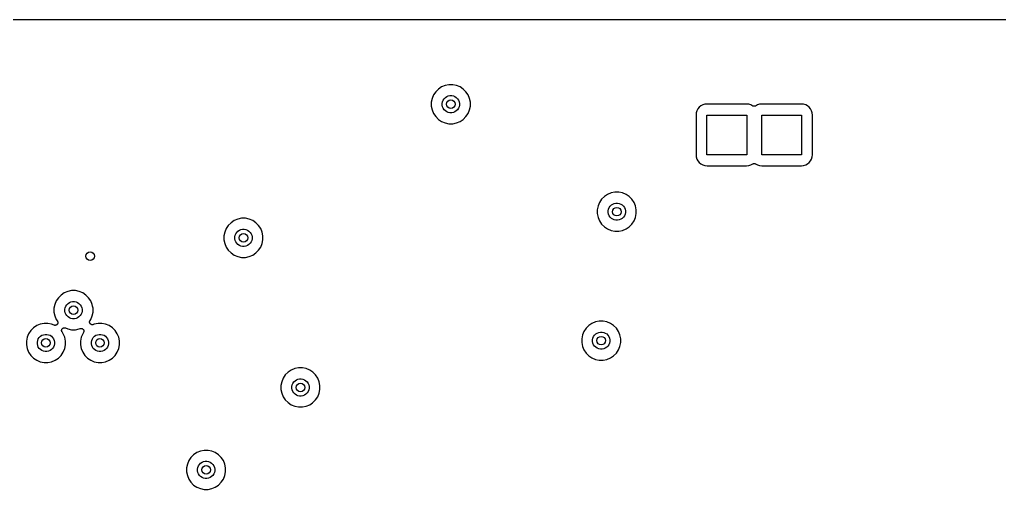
# Model space of a CAD drawing. Extents: x 1.79 to 9.66, y -5.89 to -1.5.
# Drawn here: x 5.706 to 7.501, y -2.359 to -1.499 of the extents above; entities that cross this region are included whole.
import ezdxf

# ---------------------------------------------------------------- set-up
doc = ezdxf.new("R2010")
doc.units = 0
doc.header["$MEASUREMENT"] = 0
doc.layers.add('BLACK', color=7, linetype='CONTINUOUS')

msp = doc.modelspace()

# ---------------------------------------------------------------- linework, layer by layer
at = {"layer": 'BLACK', "linetype": 'CONTINUOUS'}
for p, q in [((2.27921, -1.4986), (9.16855, -1.4986)), ((6.4683, -1.63076), (6.46438, -1.63661)), ((6.47327, -1.62578), (6.4683, -1.63076)), ((6.47913, -1.62186), (6.47327, -1.62578)), ((6.48564, -1.61917), (6.47913, -1.62186)), ((6.49254, -1.6178), (6.48564, -1.61917)), ((6.49958, -1.6178), (6.49254, -1.6178)), ((6.50649, -1.61917), (6.49958, -1.6178)), ((6.513, -1.62186), (6.50649, -1.61917)), ((6.51885, -1.62578), (6.513, -1.62186)), ((6.52383, -1.63076), (6.51885, -1.62578)), ((6.52774, -1.63661), (6.52383, -1.63076)), ((6.46169, -1.64312), (6.46031, -1.65002)), ((6.46031, -1.65002), (6.46031, -1.65706)), ((6.46438, -1.63661), (6.46169, -1.64312)), ((6.48031, -1.65199), (6.48092, -1.64895)), ((6.48031, -1.65509), (6.48031, -1.65199)), ((6.48092, -1.64895), (6.48211, -1.64608)), ((6.48211, -1.64608), (6.48383, -1.6435)), ((6.48383, -1.6435), (6.48602, -1.64131)), ((6.48602, -1.64131), (6.4886, -1.63959)), ((6.4886, -1.63959), (6.49147, -1.6384)), ((6.49147, -1.6384), (6.49451, -1.6378)), ((6.49451, -1.6378), (6.49761, -1.6378)), ((6.49761, -1.6378), (6.50066, -1.6384)), ((6.50066, -1.6384), (6.50352, -1.63959)), ((6.50352, -1.63959), (6.5061, -1.64131)), ((6.5061, -1.64131), (6.5083, -1.6435)), ((6.5083, -1.6435), (6.51002, -1.64608)), ((6.51002, -1.64608), (6.51121, -1.64895)), ((6.51121, -1.64895), (6.51181, -1.65199)), ((6.51181, -1.65199), (6.51181, -1.65509)), ((6.53044, -1.64312), (6.52774, -1.63661)), ((6.53181, -1.65002), (6.53044, -1.64312)), ((6.53181, -1.65706), (6.53181, -1.65002)), ((6.46031, -1.65706), (6.46169, -1.66397)), ((6.46169, -1.66397), (6.46438, -1.67048)), ((6.48092, -1.65814), (6.48031, -1.65509)), ((6.48211, -1.661), (6.48092, -1.65814)), ((6.48383, -1.66358), (6.48211, -1.661)), ((6.48602, -1.66578), (6.48383, -1.66358)), ((6.4886, -1.6675), (6.48602, -1.66578)), ((6.49147, -1.66869), (6.4886, -1.6675)), ((6.49451, -1.66929), (6.49147, -1.66869)), ((6.49761, -1.66929), (6.49451, -1.66929)), ((6.50066, -1.66869), (6.49761, -1.66929)), ((6.50352, -1.6675), (6.50066, -1.66869)), ((6.5061, -1.66578), (6.50352, -1.6675)), ((6.5083, -1.66358), (6.5061, -1.66578)), ((6.51002, -1.661), (6.5083, -1.66358)), ((6.51121, -1.65814), (6.51002, -1.661)), ((6.51181, -1.65509), (6.51121, -1.65814)), ((6.52774, -1.67048), (6.53044, -1.66397)), ((6.53044, -1.66397), (6.53181, -1.65706)), ((6.94583, -1.6695), (6.94542, -1.67367)), ((6.94697, -1.66573), (6.94583, -1.6695)), ((6.94883, -1.66226), (6.94697, -1.66573)), ((6.95133, -1.65921), (6.94883, -1.66226)), ((6.95437, -1.65672), (6.95133, -1.65921)), ((6.95785, -1.65486), (6.95437, -1.65672)), ((6.96162, -1.65371), (6.95785, -1.65486)), ((6.96579, -1.6533), (6.96162, -1.65371)), ((7.03813, -1.6533), (6.96579, -1.6533)), ((7.0423, -1.65371), (7.03813, -1.6533)), ((7.04607, -1.65486), (7.0423, -1.65371)), ((7.0498, -1.65685), (7.04607, -1.65486)), ((7.05023, -1.65703), (7.0498, -1.65685)), ((7.05065, -1.65721), (7.05023, -1.65703)), ((7.05068, -1.65722), (7.05065, -1.65721)), ((7.0507, -1.65723), (7.05068, -1.65722)), ((7.05115, -1.65732), (7.0507, -1.65723)), ((7.05161, -1.65741), (7.05115, -1.65732)), ((7.05163, -1.65741), (7.05161, -1.65741)), ((7.05166, -1.65742), (7.05163, -1.65741)), ((7.05212, -1.65742), (7.05166, -1.65742)), ((7.05258, -1.65742), (7.05212, -1.65742)), ((7.05261, -1.65742), (7.05258, -1.65742)), ((7.05263, -1.65742), (7.05261, -1.65742)), ((7.05309, -1.65733), (7.05263, -1.65742)), ((7.05354, -1.65725), (7.05309, -1.65733)), ((7.05357, -1.65724), (7.05354, -1.65725)), ((7.05359, -1.65723), (7.05357, -1.65724)), ((7.05402, -1.65706), (7.05359, -1.65723)), ((7.05445, -1.65689), (7.05402, -1.65706)), ((7.05449, -1.65686), (7.05445, -1.65689)), ((7.05451, -1.65685), (7.05449, -1.65686)), ((7.05449, -1.65686), (7.05449, -1.65686)), ((7.05449, -1.65686), (7.05449, -1.65686)), ((7.05824, -1.65486), (7.05451, -1.65685)), ((7.06201, -1.65371), (7.05824, -1.65486)), ((7.06618, -1.6533), (7.06201, -1.65371)), ((7.13852, -1.6533), (7.06618, -1.6533)), ((7.14269, -1.65371), (7.13852, -1.6533)), ((7.14646, -1.65486), (7.14269, -1.65371)), ((7.14993, -1.65672), (7.14646, -1.65486)), ((7.15298, -1.65921), (7.14993, -1.65672)), ((7.15548, -1.66226), (7.15298, -1.65921)), ((7.15734, -1.66573), (7.15548, -1.66226)), ((7.15848, -1.6695), (7.15734, -1.66573)), ((7.15889, -1.67367), (7.15848, -1.6695)), ((6.46438, -1.67048), (6.4683, -1.67633)), ((6.4683, -1.67633), (6.47327, -1.68131)), ((6.47327, -1.68131), (6.47913, -1.68522)), ((6.47913, -1.68522), (6.48564, -1.68792)), ((6.48564, -1.68792), (6.49254, -1.68929)), ((6.49958, -1.68929), (6.50649, -1.68792)), ((6.50649, -1.68792), (6.513, -1.68522)), ((6.513, -1.68522), (6.51885, -1.68131)), ((6.51885, -1.68131), (6.52383, -1.67633)), ((6.52383, -1.67633), (6.52763, -1.67065)), ((6.52763, -1.67064), (6.52774, -1.67048)), ((6.52763, -1.67065), (6.52763, -1.67064)), ((6.94542, -1.67367), (6.94542, -1.74601)), ((6.96554, -1.74626), (6.96554, -1.67343)), ((6.96554, -1.67343), (7.03837, -1.67343)), ((7.03837, -1.67343), (7.03837, -1.74626)), ((7.06593, -1.74626), (7.06593, -1.67343)), ((7.06593, -1.67343), (7.13877, -1.67343)), ((7.13877, -1.67343), (7.13877, -1.74626)), ((7.15889, -1.74601), (7.15889, -1.67367)), ((6.49254, -1.68929), (6.49958, -1.68929)), ((6.94542, -1.74601), (6.94583, -1.75018)), ((6.94583, -1.75018), (6.94697, -1.75395)), ((6.94697, -1.75395), (6.94883, -1.75743)), ((6.94883, -1.75743), (6.95133, -1.76047)), ((7.03837, -1.74626), (6.96554, -1.74626)), ((7.13877, -1.74626), (7.06593, -1.74626)), ((7.15298, -1.76047), (7.15548, -1.75743)), ((7.15548, -1.75743), (7.15734, -1.75395)), ((7.15734, -1.75395), (7.15848, -1.75018)), ((7.15848, -1.75018), (7.15889, -1.74601)), ((6.95133, -1.76047), (6.95437, -1.76297)), ((6.95437, -1.76297), (6.95785, -1.76483)), ((6.95785, -1.76483), (6.96162, -1.76597)), ((6.96162, -1.76597), (6.96579, -1.76638)), ((6.96579, -1.76638), (7.03813, -1.76638)), ((7.03813, -1.76638), (7.0423, -1.76597)), ((7.0423, -1.76597), (7.04607, -1.76483)), ((7.04607, -1.76483), (7.0498, -1.76283)), ((7.0498, -1.76283), (7.04982, -1.76282)), ((7.04982, -1.76282), (7.04986, -1.7628)), ((7.04982, -1.76282), (7.04982, -1.76282)), ((7.04982, -1.76282), (7.04982, -1.76282)), ((7.04986, -1.7628), (7.05029, -1.76263)), ((7.05029, -1.76263), (7.05072, -1.76245)), ((7.05072, -1.76245), (7.05074, -1.76245)), ((7.05074, -1.76245), (7.05077, -1.76244)), ((7.05077, -1.76244), (7.05122, -1.76235)), ((7.05122, -1.76235), (7.05168, -1.76226)), ((7.05168, -1.76226), (7.0517, -1.76226)), ((7.0517, -1.76226), (7.05173, -1.76226)), ((7.05173, -1.76226), (7.05219, -1.76227)), ((7.05219, -1.76227), (7.05265, -1.76227)), ((7.05265, -1.76227), (7.05268, -1.76227)), ((7.05268, -1.76227), (7.0527, -1.76227)), ((7.0527, -1.76227), (7.05316, -1.76237)), ((7.05316, -1.76237), (7.05361, -1.76246)), ((7.05361, -1.76246), (7.05363, -1.76247)), ((7.05363, -1.76247), (7.05366, -1.76247)), ((7.05366, -1.76247), (7.05408, -1.76265)), ((7.05408, -1.76265), (7.05451, -1.76283)), ((7.05451, -1.76283), (7.05824, -1.76483)), ((7.05824, -1.76483), (7.06201, -1.76597)), ((7.06201, -1.76597), (7.06618, -1.76638)), ((7.06618, -1.76638), (7.13852, -1.76638)), ((7.13852, -1.76638), (7.14269, -1.76597)), ((7.14269, -1.76597), (7.14646, -1.76483)), ((7.14646, -1.76483), (7.14993, -1.76297)), ((7.14993, -1.76297), (7.15298, -1.76047)), ((6.77249, -1.82761), (6.76858, -1.83346)), ((6.77747, -1.82263), (6.77249, -1.82761)), ((6.78332, -1.81871), (6.77747, -1.82263)), ((6.78983, -1.81602), (6.78332, -1.81871)), ((6.79674, -1.81465), (6.78983, -1.81602)), ((6.80378, -1.81465), (6.79674, -1.81465)), ((6.81068, -1.81602), (6.80378, -1.81465)), ((6.81719, -1.81871), (6.81068, -1.81602)), ((6.82304, -1.82263), (6.81719, -1.81871)), ((6.82802, -1.82761), (6.82304, -1.82263)), ((6.83194, -1.83346), (6.82802, -1.82761)), ((6.76588, -1.83997), (6.76451, -1.84687)), ((6.76451, -1.84687), (6.76451, -1.85391)), ((6.76858, -1.83346), (6.76588, -1.83997)), ((6.78451, -1.84884), (6.78511, -1.8458)), ((6.78451, -1.85194), (6.78451, -1.84884)), ((6.78511, -1.8458), (6.7863, -1.84293)), ((6.7863, -1.84293), (6.78802, -1.84035)), ((6.78802, -1.84035), (6.79022, -1.83816)), ((6.79022, -1.83816), (6.7928, -1.83644)), ((6.7928, -1.83644), (6.79566, -1.83525)), ((6.79566, -1.83525), (6.7987, -1.83465)), ((6.7987, -1.83465), (6.80181, -1.83465)), ((6.80181, -1.83465), (6.80485, -1.83525)), ((6.80485, -1.83525), (6.80772, -1.83644)), ((6.80772, -1.83644), (6.81029, -1.83816)), ((6.81029, -1.83816), (6.81249, -1.84035)), ((6.81249, -1.84035), (6.81421, -1.84293)), ((6.81421, -1.84293), (6.8154, -1.8458)), ((6.8154, -1.8458), (6.816, -1.84884)), ((6.816, -1.84884), (6.816, -1.85194)), ((6.83463, -1.83997), (6.83194, -1.83346)), ((6.836, -1.84687), (6.83463, -1.83997)), ((6.836, -1.85391), (6.836, -1.84687)), ((6.09907, -1.86662), (6.09321, -1.87053)), ((6.10557, -1.86393), (6.09907, -1.86662)), ((6.11248, -1.86255), (6.10557, -1.86393)), ((6.11952, -1.86255), (6.11248, -1.86255)), ((6.12643, -1.86393), (6.11952, -1.86255)), ((6.13293, -1.86662), (6.12643, -1.86393)), ((6.13879, -1.87053), (6.13293, -1.86662)), ((6.76451, -1.85391), (6.76588, -1.86082)), ((6.76588, -1.86082), (6.76858, -1.86733)), ((6.76858, -1.86733), (6.77249, -1.87318)), ((6.78511, -1.85499), (6.78451, -1.85194)), ((6.7863, -1.85785), (6.78511, -1.85499)), ((6.78802, -1.86043), (6.7863, -1.85785)), ((6.79022, -1.86263), (6.78802, -1.86043)), ((6.7928, -1.86435), (6.79022, -1.86263)), ((6.79566, -1.86554), (6.7928, -1.86435)), ((6.7987, -1.86614), (6.79566, -1.86554)), ((6.80181, -1.86614), (6.7987, -1.86614)), ((6.80485, -1.86554), (6.80181, -1.86614)), ((6.80772, -1.86435), (6.80485, -1.86554)), ((6.81029, -1.86263), (6.80772, -1.86435)), ((6.81249, -1.86043), (6.81029, -1.86263)), ((6.81421, -1.85785), (6.81249, -1.86043)), ((6.8154, -1.85499), (6.81421, -1.85785)), ((6.816, -1.85194), (6.8154, -1.85499)), ((6.82802, -1.87318), (6.83194, -1.86733)), ((6.83194, -1.86733), (6.83463, -1.86082)), ((6.83463, -1.86082), (6.836, -1.85391)), ((6.08432, -1.88137), (6.08163, -1.88787)), ((6.08823, -1.87551), (6.08432, -1.88137)), ((6.09321, -1.87053), (6.08823, -1.87551)), ((6.10596, -1.88607), (6.10854, -1.88434)), ((6.10854, -1.88434), (6.11141, -1.88316)), ((6.11141, -1.88316), (6.11445, -1.88255)), ((6.11445, -1.88255), (6.11755, -1.88255)), ((6.11755, -1.88255), (6.12059, -1.88316)), ((6.12059, -1.88316), (6.12346, -1.88434)), ((6.12346, -1.88434), (6.12604, -1.88607)), ((6.14377, -1.87551), (6.13879, -1.87053)), ((6.14768, -1.88137), (6.14377, -1.87551)), ((6.15037, -1.88787), (6.14768, -1.88137)), ((6.77249, -1.87318), (6.77747, -1.87816)), ((6.77747, -1.87816), (6.78332, -1.88207)), ((6.78332, -1.88207), (6.78983, -1.88477)), ((6.78983, -1.88477), (6.79674, -1.88614)), ((6.80378, -1.88614), (6.81068, -1.88477)), ((6.81068, -1.88477), (6.81719, -1.88207)), ((6.81719, -1.88207), (6.82304, -1.87816)), ((6.82304, -1.87816), (6.82802, -1.87318)), ((6.08163, -1.88787), (6.08025, -1.89478)), ((6.08025, -1.89478), (6.08025, -1.90182)), ((6.08025, -1.90182), (6.08163, -1.90873)), ((6.10025, -1.89675), (6.10086, -1.89371)), ((6.10025, -1.89985), (6.10025, -1.89675)), ((6.10086, -1.90289), (6.10025, -1.89985)), ((6.10086, -1.89371), (6.10204, -1.89084)), ((6.10204, -1.90576), (6.10086, -1.90289)), ((6.10204, -1.89084), (6.10377, -1.88826)), ((6.10377, -1.88826), (6.10596, -1.88607)), ((6.12604, -1.88607), (6.12823, -1.88826)), ((6.12823, -1.88826), (6.12996, -1.89084)), ((6.12996, -1.89084), (6.13114, -1.89371)), ((6.13114, -1.90289), (6.12996, -1.90576)), ((6.13114, -1.89371), (6.13175, -1.89675)), ((6.13175, -1.89985), (6.13114, -1.90289)), ((6.13175, -1.89675), (6.13175, -1.89985)), ((6.15175, -1.89478), (6.15037, -1.88787)), ((6.15037, -1.90873), (6.15175, -1.90182)), ((6.15175, -1.90182), (6.15175, -1.89478)), ((6.79674, -1.88614), (6.80378, -1.88614)), ((6.08163, -1.90873), (6.08432, -1.91523)), ((6.08432, -1.91523), (6.08823, -1.92109)), ((6.08823, -1.92109), (6.09321, -1.92607)), ((6.10377, -1.90834), (6.10204, -1.90576)), ((6.10596, -1.91053), (6.10377, -1.90834)), ((6.10854, -1.91226), (6.10596, -1.91053)), ((6.11141, -1.91344), (6.10854, -1.91226)), ((6.11445, -1.91405), (6.11141, -1.91344)), ((6.11755, -1.91405), (6.11445, -1.91405)), ((6.12059, -1.91344), (6.11755, -1.91405)), ((6.12346, -1.91226), (6.12059, -1.91344)), ((6.12604, -1.91053), (6.12346, -1.91226)), ((6.12823, -1.90834), (6.12604, -1.91053)), ((6.12996, -1.90576), (6.12823, -1.90834)), ((6.13879, -1.92607), (6.14377, -1.92109)), ((6.14377, -1.92109), (6.14768, -1.91523)), ((6.14768, -1.91523), (6.15037, -1.90873)), ((6.09321, -1.92607), (6.09907, -1.92998)), ((6.09907, -1.92998), (6.10557, -1.93267)), ((6.10557, -1.93267), (6.11248, -1.93405)), ((6.11248, -1.93405), (6.11952, -1.93405)), ((6.11952, -1.93405), (6.12643, -1.93267)), ((6.12643, -1.93267), (6.13293, -1.92998)), ((6.13293, -1.92998), (6.13879, -1.92607)), ((5.77673, -2.00801), (5.77282, -2.01387)), ((5.78171, -2.00303), (5.77673, -2.00801)), ((5.78757, -1.99912), (5.78171, -2.00303)), ((5.79407, -1.99643), (5.78757, -1.99912)), ((5.80098, -1.99505), (5.79407, -1.99643)), ((5.80802, -1.99505), (5.80098, -1.99505)), ((5.81493, -1.99643), (5.80802, -1.99505)), ((5.82143, -1.99912), (5.81493, -1.99643)), ((5.82729, -2.00303), (5.82143, -1.99912)), ((5.83227, -2.00801), (5.82729, -2.00303)), ((5.83618, -2.01387), (5.83227, -2.00801)), ((5.77013, -2.02037), (5.76875, -2.02728)), ((5.76875, -2.02728), (5.76875, -2.03432)), ((5.77282, -2.01387), (5.77013, -2.02037)), ((5.78875, -2.02925), (5.78936, -2.02621)), ((5.78936, -2.02621), (5.79054, -2.02334)), ((5.79054, -2.02334), (5.79227, -2.02076)), ((5.79227, -2.02076), (5.79446, -2.01857)), ((5.79446, -2.01857), (5.79704, -2.01684)), ((5.79704, -2.01684), (5.79991, -2.01566)), ((5.79991, -2.01566), (5.80295, -2.01505)), ((5.80295, -2.01505), (5.80605, -2.01505)), ((5.80605, -2.01505), (5.80909, -2.01566)), ((5.80909, -2.01566), (5.81196, -2.01684)), ((5.81196, -2.01684), (5.81454, -2.01857)), ((5.81454, -2.01857), (5.81673, -2.02076)), ((5.81673, -2.02076), (5.81846, -2.02334)), ((5.81846, -2.02334), (5.81964, -2.02621)), ((5.81964, -2.02621), (5.82025, -2.02925)), ((5.83887, -2.02037), (5.83618, -2.01387)), ((5.83943, -2.02316), (5.83887, -2.02037)), ((5.84025, -2.02728), (5.83943, -2.02316)), ((5.84025, -2.03432), (5.84025, -2.02728)), ((5.76875, -2.03432), (5.77013, -2.04123)), ((5.77013, -2.04123), (5.77282, -2.04773)), ((5.78875, -2.03235), (5.78875, -2.02925)), ((5.78936, -2.03539), (5.78875, -2.03235)), ((5.79054, -2.03826), (5.78936, -2.03539)), ((5.79227, -2.04084), (5.79054, -2.03826)), ((5.79446, -2.04303), (5.79227, -2.04084)), ((5.79704, -2.04476), (5.79446, -2.04303)), ((5.79991, -2.04594), (5.79704, -2.04476)), ((5.80295, -2.04655), (5.79991, -2.04594)), ((5.80605, -2.04655), (5.80295, -2.04655)), ((5.80909, -2.04594), (5.80605, -2.04655)), ((5.81196, -2.04476), (5.80909, -2.04594)), ((5.81454, -2.04303), (5.81196, -2.04476)), ((5.81673, -2.04084), (5.81454, -2.04303)), ((5.81846, -2.03826), (5.81673, -2.04084)), ((5.81964, -2.03539), (5.81846, -2.03826)), ((5.82025, -2.03235), (5.81964, -2.03539)), ((5.82025, -2.02925), (5.82025, -2.03235)), ((5.83618, -2.04773), (5.83887, -2.04123)), ((5.83887, -2.04123), (5.84025, -2.03432)), ((5.73121, -2.06303), (5.72623, -2.06801)), ((5.73707, -2.05912), (5.73121, -2.06303)), ((5.74357, -2.05643), (5.73707, -2.05912)), ((5.75048, -2.05505), (5.74357, -2.05643)), ((5.75752, -2.05505), (5.75048, -2.05505)), ((5.76443, -2.05643), (5.75752, -2.05505)), ((5.76884, -2.05825), (5.76443, -2.05643)), ((5.76929, -2.05839), (5.76884, -2.05825)), ((5.76976, -2.05853), (5.76929, -2.05839)), ((5.76977, -2.05854), (5.76976, -2.05853)), ((5.76976, -2.05853), (5.76976, -2.05853)), ((5.77024, -2.05858), (5.76977, -2.05854)), ((5.77073, -2.05863), (5.77024, -2.05858)), ((5.77074, -2.05863), (5.77073, -2.05863)), ((5.77073, -2.05863), (5.77073, -2.05863)), ((5.77121, -2.05859), (5.77074, -2.05863)), ((5.7717, -2.05854), (5.77121, -2.05859)), ((5.77171, -2.05854), (5.7717, -2.05854)), ((5.7717, -2.05854), (5.7717, -2.05854)), ((5.77217, -2.0584), (5.77171, -2.05854)), ((5.77263, -2.05826), (5.77217, -2.0584)), ((5.77264, -2.05826), (5.77263, -2.05826)), ((5.77265, -2.05826), (5.77264, -2.05826)), ((5.77306, -2.05804), (5.77265, -2.05826)), ((5.77282, -2.04773), (5.77491, -2.05085)), ((5.7735, -2.05781), (5.77306, -2.05804)), ((5.77351, -2.0578), (5.7735, -2.0578)), ((5.7735, -2.0578), (5.7735, -2.05781)), ((5.77388, -2.0575), (5.77351, -2.0578)), ((5.77426, -2.0572), (5.77388, -2.0575)), ((5.77427, -2.05719), (5.77426, -2.05719)), ((5.77426, -2.05719), (5.77426, -2.0572)), ((5.77457, -2.05681), (5.77427, -2.05719)), ((5.77488, -2.05645), (5.77457, -2.05681)), ((5.77489, -2.05644), (5.77488, -2.05644)), ((5.77488, -2.05644), (5.77488, -2.05645)), ((5.77512, -2.05602), (5.77489, -2.05644)), ((5.77491, -2.05085), (5.77494, -2.0509)), ((5.77494, -2.0509), (5.77494, -2.0509)), ((5.77494, -2.0509), (5.77494, -2.0509)), ((5.77494, -2.0509), (5.77494, -2.05091)), ((5.77494, -2.05091), (5.77517, -2.05135)), ((5.77535, -2.05559), (5.77512, -2.05602)), ((5.77517, -2.05135), (5.77539, -2.05177)), ((5.7755, -2.05512), (5.77535, -2.05558)), ((5.77535, -2.05558), (5.77535, -2.05558)), ((5.77535, -2.05558), (5.77535, -2.05559)), ((5.77539, -2.05177), (5.77539, -2.05177)), ((5.77539, -2.05177), (5.77539, -2.05178)), ((5.77539, -2.05178), (5.77553, -2.05224)), ((5.77564, -2.05466), (5.7755, -2.05512)), ((5.77553, -2.05224), (5.77566, -2.0527)), ((5.7757, -2.05417), (5.77564, -2.05465)), ((5.77564, -2.05465), (5.77564, -2.05465)), ((5.77564, -2.05465), (5.77564, -2.05466)), ((5.77566, -2.0527), (5.77566, -2.05271)), ((5.77566, -2.05271), (5.77566, -2.05272)), ((5.77566, -2.05272), (5.77571, -2.0532)), ((5.77575, -2.05369), (5.7757, -2.05417)), ((5.77571, -2.0532), (5.77575, -2.05368)), ((5.77575, -2.05368), (5.77575, -2.05368)), ((5.77575, -2.05368), (5.77575, -2.05369)), ((5.78362, -2.06515), (5.78392, -2.06479)), ((5.78392, -2.06479), (5.78423, -2.06441)), ((5.78423, -2.06441), (5.78424, -2.06441)), ((5.78424, -2.0644), (5.78462, -2.0641)), ((5.78424, -2.06441), (5.78424, -2.0644)), ((5.78462, -2.0641), (5.78499, -2.0638)), ((5.78499, -2.0638), (5.785, -2.0638)), ((5.785, -2.06379), (5.78543, -2.06356)), ((5.785, -2.0638), (5.785, -2.06379)), ((5.78543, -2.06356), (5.78585, -2.06334)), ((5.78585, -2.06334), (5.78586, -2.06334)), ((5.78586, -2.06334), (5.78587, -2.06334)), ((5.78587, -2.06334), (5.78633, -2.0632)), ((5.78633, -2.0632), (5.78679, -2.06306)), ((5.78679, -2.06306), (5.7868, -2.06306)), ((5.7868, -2.06306), (5.78728, -2.06301)), ((5.7868, -2.06306), (5.7868, -2.06306)), ((5.78728, -2.06301), (5.78776, -2.06297)), ((5.78776, -2.06297), (5.78777, -2.06297)), ((5.78777, -2.06297), (5.78777, -2.06297)), ((5.78777, -2.06297), (5.78826, -2.06302)), ((5.78826, -2.06302), (5.78873, -2.06306)), ((5.78873, -2.06306), (5.78874, -2.06307)), ((5.78874, -2.06307), (5.78874, -2.06307)), ((5.78874, -2.06307), (5.7892, -2.06321)), ((5.7892, -2.06321), (5.78966, -2.06335)), ((5.78966, -2.06335), (5.79407, -2.06517)), ((5.81493, -2.06517), (5.81657, -2.06449)), ((5.81657, -2.06449), (5.81662, -2.06447)), ((5.81662, -2.06447), (5.81662, -2.06447)), ((5.81662, -2.06447), (5.81662, -2.06447)), ((5.81662, -2.06447), (5.81663, -2.06447)), ((5.81663, -2.06447), (5.8171, -2.06433)), ((5.8171, -2.06433), (5.81756, -2.0642)), ((5.81756, -2.0642), (5.81757, -2.0642)), ((5.81757, -2.0642), (5.81805, -2.06416)), ((5.81757, -2.0642), (5.81757, -2.0642)), ((5.81805, -2.06416), (5.81853, -2.06411)), ((5.81853, -2.06411), (5.81854, -2.06411)), ((5.81854, -2.06411), (5.81854, -2.06411)), ((5.81854, -2.06411), (5.81903, -2.06417)), ((5.81903, -2.06417), (5.8195, -2.06422)), ((5.8195, -2.06422), (5.81951, -2.06422)), ((5.81951, -2.06422), (5.81951, -2.06422)), ((5.81951, -2.06422), (5.81999, -2.06437)), ((5.81999, -2.06437), (5.82043, -2.06451)), ((5.82043, -2.06451), (5.82044, -2.06451)), ((5.82044, -2.06451), (5.82044, -2.06451)), ((5.82044, -2.06451), (5.82087, -2.06475)), ((5.82087, -2.06475), (5.82129, -2.06498)), ((5.82129, -2.06498), (5.8213, -2.06498)), ((5.8213, -2.06498), (5.8213, -2.06498)), ((5.8213, -2.06498), (5.82166, -2.06529)), ((5.83402, -2.05246), (5.83407, -2.05198)), ((5.83402, -2.05247), (5.83402, -2.05246)), ((5.83406, -2.05296), (5.83402, -2.05247)), ((5.83402, -2.05247), (5.83402, -2.05247)), ((5.83411, -2.05343), (5.83406, -2.05296)), ((5.83407, -2.05198), (5.83411, -2.0515)), ((5.83411, -2.0515), (5.83412, -2.0515)), ((5.83411, -2.05344), (5.83411, -2.05343)), ((5.83411, -2.05345), (5.83411, -2.05344)), ((5.83424, -2.0539), (5.83411, -2.05345)), ((5.83412, -2.05149), (5.83426, -2.05102)), ((5.83412, -2.0515), (5.83412, -2.05149)), ((5.83438, -2.05437), (5.83424, -2.0539)), ((5.83426, -2.05102), (5.8344, -2.05057)), ((5.83439, -2.05437), (5.83438, -2.05437)), ((5.83439, -2.05438), (5.83439, -2.05437)), ((5.83462, -2.05481), (5.83439, -2.05438)), ((5.8344, -2.05056), (5.83463, -2.05013)), ((5.8344, -2.05057), (5.8344, -2.05056)), ((5.8344, -2.05056), (5.8344, -2.05056)), ((5.83484, -2.05523), (5.83462, -2.05481)), ((5.83463, -2.05013), (5.83486, -2.04971)), ((5.83484, -2.05524), (5.83484, -2.05523)), ((5.83516, -2.05563), (5.83484, -2.05524)), ((5.83484, -2.05524), (5.83484, -2.05524)), ((5.83486, -2.04971), (5.83618, -2.04773)), ((5.83545, -2.05599), (5.83516, -2.05563)), ((5.83546, -2.056), (5.83545, -2.05599)), ((5.83584, -2.05632), (5.83546, -2.056)), ((5.83546, -2.056), (5.83546, -2.056)), ((5.8362, -2.05662), (5.83584, -2.05632)), ((5.83621, -2.05662), (5.8362, -2.05662)), ((5.8362, -2.05662), (5.8362, -2.05662)), ((5.83663, -2.05685), (5.83621, -2.05662)), ((5.83705, -2.05709), (5.83663, -2.05685)), ((5.83706, -2.05709), (5.83705, -2.05709)), ((5.83707, -2.05709), (5.83706, -2.05709)), ((5.83752, -2.05723), (5.83707, -2.05709)), ((5.83799, -2.05738), (5.83752, -2.05723)), ((5.838, -2.05738), (5.83799, -2.05738)), ((5.83799, -2.05738), (5.83799, -2.05738)), ((5.83847, -2.05743), (5.838, -2.05738)), ((5.83896, -2.05749), (5.83847, -2.05743)), ((5.83897, -2.05749), (5.83896, -2.05749)), ((5.83896, -2.05749), (5.83896, -2.05749)), ((5.83944, -2.05744), (5.83897, -2.05749)), ((5.83993, -2.0574), (5.83944, -2.05744)), ((5.83994, -2.0574), (5.83993, -2.0574)), ((5.83993, -2.0574), (5.83993, -2.0574)), ((5.8404, -2.05727), (5.83994, -2.0574)), ((5.84087, -2.05713), (5.8404, -2.05727)), ((5.84088, -2.05713), (5.84087, -2.05713)), ((5.84093, -2.05711), (5.84088, -2.05713)), ((5.84088, -2.05713), (5.84088, -2.05713)), ((5.84088, -2.05713), (5.84088, -2.05713)), ((5.84257, -2.05643), (5.84093, -2.05711)), ((5.84948, -2.05505), (5.84257, -2.05643)), ((5.85652, -2.05505), (5.84948, -2.05505)), ((5.86343, -2.05643), (5.85652, -2.05505)), ((5.86993, -2.05912), (5.86343, -2.05643)), ((5.87579, -2.06303), (5.86993, -2.05912)), ((5.88077, -2.06801), (5.87579, -2.06303)), ((6.74389, -2.06383), (6.73997, -2.06968)), ((6.74887, -2.05885), (6.74389, -2.06383)), ((6.75472, -2.05493), (6.74887, -2.05885)), ((6.76123, -2.05224), (6.75472, -2.05493)), ((6.76813, -2.05087), (6.76123, -2.05224)), ((6.77517, -2.05087), (6.76813, -2.05087)), ((6.78208, -2.05224), (6.77517, -2.05087)), ((6.78859, -2.05493), (6.78208, -2.05224)), ((6.79444, -2.05885), (6.78859, -2.05493)), ((6.79942, -2.06383), (6.79444, -2.05885)), ((6.80333, -2.06968), (6.79942, -2.06383)), ((5.71963, -2.08037), (5.71825, -2.08728)), ((5.72232, -2.07387), (5.71963, -2.08037)), ((5.72623, -2.06801), (5.72232, -2.07387)), ((5.74004, -2.08334), (5.74177, -2.08076)), ((5.74177, -2.08076), (5.74396, -2.07857)), ((5.74396, -2.07857), (5.74654, -2.07684)), ((5.74654, -2.07684), (5.74941, -2.07566)), ((5.74941, -2.07566), (5.75245, -2.07505)), ((5.75245, -2.07505), (5.75555, -2.07505)), ((5.75555, -2.07505), (5.75859, -2.07566)), ((5.75859, -2.07566), (5.76146, -2.07684)), ((5.76146, -2.07684), (5.76404, -2.07857)), ((5.76404, -2.07857), (5.76623, -2.08076)), ((5.76623, -2.08076), (5.76796, -2.08334)), ((5.78275, -2.06791), (5.7828, -2.06743)), ((5.78275, -2.06792), (5.78275, -2.06791)), ((5.78279, -2.0684), (5.78275, -2.06792)), ((5.78275, -2.06792), (5.78275, -2.06792)), ((5.78284, -2.06888), (5.78279, -2.0684)), ((5.7828, -2.06743), (5.78286, -2.06695)), ((5.78284, -2.06889), (5.78284, -2.06888)), ((5.78284, -2.0689), (5.78284, -2.06889)), ((5.78297, -2.06936), (5.78284, -2.0689)), ((5.78286, -2.06694), (5.783, -2.06649)), ((5.78286, -2.06695), (5.78286, -2.06694)), ((5.78286, -2.06695), (5.78286, -2.06695)), ((5.78311, -2.06982), (5.78297, -2.06936)), ((5.783, -2.06649), (5.78315, -2.06602)), ((5.78311, -2.06983), (5.78311, -2.06982)), ((5.78333, -2.07025), (5.78311, -2.06983)), ((5.78311, -2.06983), (5.78311, -2.06983)), ((5.78315, -2.06601), (5.78338, -2.06559)), ((5.78315, -2.06602), (5.78315, -2.06601)), ((5.78315, -2.06602), (5.78315, -2.06602)), ((5.78356, -2.07069), (5.78333, -2.07025)), ((5.78338, -2.06559), (5.78361, -2.06516)), ((5.78356, -2.0707), (5.78356, -2.07069)), ((5.78359, -2.07075), (5.78356, -2.0707)), ((5.78356, -2.0707), (5.78356, -2.0707)), ((5.78356, -2.0707), (5.78356, -2.0707)), ((5.78568, -2.07387), (5.78359, -2.07075)), ((5.78361, -2.06516), (5.78362, -2.06516)), ((5.78362, -2.06516), (5.78362, -2.06515)), ((5.78837, -2.08037), (5.78568, -2.07387)), ((5.78975, -2.08728), (5.78837, -2.08037)), ((5.79407, -2.06517), (5.80098, -2.06655)), ((5.80098, -2.06655), (5.80802, -2.06655)), ((5.80802, -2.06655), (5.81493, -2.06517)), ((5.81863, -2.08037), (5.81725, -2.08728)), ((5.82132, -2.07387), (5.81863, -2.08037)), ((5.82264, -2.07189), (5.82132, -2.07387)), ((5.82166, -2.06529), (5.82204, -2.0656)), ((5.82204, -2.0656), (5.82204, -2.0656)), ((5.82204, -2.0656), (5.82205, -2.06561)), ((5.82205, -2.06561), (5.82234, -2.06597)), ((5.82234, -2.06597), (5.82266, -2.06636)), ((5.82287, -2.07147), (5.82264, -2.07189)), ((5.82266, -2.06636), (5.82266, -2.06636)), ((5.82266, -2.06636), (5.82266, -2.06637)), ((5.82266, -2.06637), (5.82288, -2.06678)), ((5.8231, -2.07104), (5.82287, -2.07147)), ((5.82288, -2.06678), (5.82311, -2.06722)), ((5.82324, -2.07058), (5.8231, -2.07103)), ((5.8231, -2.07103), (5.8231, -2.07104)), ((5.8231, -2.07104), (5.8231, -2.07104)), ((5.82311, -2.06722), (5.82311, -2.06723)), ((5.82311, -2.06723), (5.82312, -2.06723)), ((5.82312, -2.06723), (5.82325, -2.06769)), ((5.82338, -2.07011), (5.82324, -2.07058)), ((5.82325, -2.06769), (5.82339, -2.06815)), ((5.82339, -2.0701), (5.82338, -2.0701)), ((5.82338, -2.0701), (5.82338, -2.07011)), ((5.82339, -2.06815), (5.82339, -2.06816)), ((5.82339, -2.06816), (5.82339, -2.06817)), ((5.82339, -2.06817), (5.82344, -2.06864)), ((5.82343, -2.06961), (5.82339, -2.0701)), ((5.82348, -2.06914), (5.82343, -2.06961)), ((5.82344, -2.06864), (5.82348, -2.06913)), ((5.82348, -2.06913), (5.82348, -2.06913)), ((5.82348, -2.06913), (5.82348, -2.06914)), ((5.83904, -2.08334), (5.84077, -2.08076)), ((5.84077, -2.08076), (5.84296, -2.07857)), ((5.84296, -2.07857), (5.84554, -2.07684)), ((5.84554, -2.07684), (5.84841, -2.07566)), ((5.84841, -2.07566), (5.85145, -2.07505)), ((5.85145, -2.07505), (5.85455, -2.07505)), ((5.85455, -2.07505), (5.85759, -2.07566)), ((5.85759, -2.07566), (5.86046, -2.07684)), ((5.86046, -2.07684), (5.86304, -2.07857)), ((5.86304, -2.07857), (5.86523, -2.08076)), ((5.86523, -2.08076), (5.86696, -2.08334)), ((5.88468, -2.07387), (5.88077, -2.06801)), ((5.88737, -2.08037), (5.88468, -2.07387)), ((5.88801, -2.08358), (5.88737, -2.08037)), ((6.73728, -2.07619), (6.73591, -2.08309)), ((6.73997, -2.06968), (6.73728, -2.07619)), ((6.75591, -2.08506), (6.75651, -2.08202)), ((6.75651, -2.08202), (6.7577, -2.07915)), ((6.7577, -2.07915), (6.75942, -2.07658)), ((6.75942, -2.07658), (6.76161, -2.07438)), ((6.76161, -2.07438), (6.76419, -2.07266)), ((6.76419, -2.07266), (6.76706, -2.07147)), ((6.76706, -2.07147), (6.7701, -2.07087)), ((6.7701, -2.07087), (6.7732, -2.07087)), ((6.7732, -2.07087), (6.77625, -2.07147)), ((6.77625, -2.07147), (6.77911, -2.07266)), ((6.77911, -2.07266), (6.78169, -2.07438)), ((6.78169, -2.07438), (6.78389, -2.07658)), ((6.78389, -2.07658), (6.78561, -2.07915)), ((6.78561, -2.07915), (6.7868, -2.08202)), ((6.7868, -2.08202), (6.7874, -2.08506)), ((6.80603, -2.07619), (6.80333, -2.06968)), ((6.8074, -2.08309), (6.80603, -2.07619)), ((5.71825, -2.08728), (5.71825, -2.09432)), ((5.71825, -2.09432), (5.71963, -2.10123)), ((5.73825, -2.08925), (5.73886, -2.08621)), ((5.73825, -2.09235), (5.73825, -2.08925)), ((5.73886, -2.09539), (5.73825, -2.09235)), ((5.73886, -2.08621), (5.74004, -2.08334)), ((5.74004, -2.09826), (5.73886, -2.09539)), ((5.74177, -2.10084), (5.74004, -2.09826)), ((5.74396, -2.10303), (5.74177, -2.10084)), ((5.76623, -2.10084), (5.76404, -2.10303)), ((5.76796, -2.09826), (5.76623, -2.10084)), ((5.76796, -2.08334), (5.76914, -2.08621)), ((5.76914, -2.09539), (5.76796, -2.09826)), ((5.76914, -2.08621), (5.76975, -2.08925)), ((5.76975, -2.09235), (5.76914, -2.09539)), ((5.76975, -2.08925), (5.76975, -2.09235)), ((5.78837, -2.10123), (5.78975, -2.09432)), ((5.78975, -2.09432), (5.78975, -2.08728)), ((5.81725, -2.08728), (5.81725, -2.09432)), ((5.81725, -2.09432), (5.81863, -2.10123)), ((5.83725, -2.08925), (5.83786, -2.08621)), ((5.83725, -2.09235), (5.83725, -2.08925)), ((5.83786, -2.09539), (5.83725, -2.09235)), ((5.83786, -2.08621), (5.83904, -2.08334)), ((5.83904, -2.09826), (5.83786, -2.09539)), ((5.84077, -2.10084), (5.83904, -2.09826)), ((5.84296, -2.10303), (5.84077, -2.10084)), ((5.86523, -2.10084), (5.86304, -2.10303)), ((5.86696, -2.09826), (5.86523, -2.10084)), ((5.86696, -2.08334), (5.86814, -2.08621)), ((5.86814, -2.09539), (5.86696, -2.09826)), ((5.86814, -2.08621), (5.86875, -2.08925)), ((5.86875, -2.09235), (5.86814, -2.09539)), ((5.86875, -2.08925), (5.86875, -2.09235)), ((5.88737, -2.10123), (5.88875, -2.09432)), ((5.88875, -2.08728), (5.88801, -2.08358)), ((5.88875, -2.09432), (5.88875, -2.08728)), ((6.73591, -2.08309), (6.73591, -2.09014)), ((6.73591, -2.09014), (6.73728, -2.09704)), ((6.73728, -2.09704), (6.73997, -2.10355)), ((6.75591, -2.08817), (6.75591, -2.08506)), ((6.75651, -2.09121), (6.75591, -2.08817)), ((6.7577, -2.09407), (6.75651, -2.09121)), ((6.75942, -2.09665), (6.7577, -2.09407)), ((6.76161, -2.09885), (6.75942, -2.09665)), ((6.76419, -2.10057), (6.76161, -2.09885)), ((6.76706, -2.10176), (6.76419, -2.10057)), ((6.77911, -2.10057), (6.77625, -2.10176)), ((6.78169, -2.09885), (6.77911, -2.10057)), ((6.78389, -2.09665), (6.78169, -2.09885)), ((6.78561, -2.09407), (6.78389, -2.09665)), ((6.7868, -2.09121), (6.78561, -2.09407)), ((6.7874, -2.08817), (6.7868, -2.09121)), ((6.7874, -2.08506), (6.7874, -2.08817)), ((6.80333, -2.10355), (6.80603, -2.09704)), ((6.80603, -2.09704), (6.8074, -2.09014)), ((6.8074, -2.09014), (6.8074, -2.08309)), ((5.71963, -2.10123), (5.72232, -2.10773)), ((5.72232, -2.10773), (5.72623, -2.11359)), ((5.72623, -2.11359), (5.73121, -2.11857)), ((5.73121, -2.11857), (5.73707, -2.12248)), ((5.74654, -2.10476), (5.74396, -2.10303)), ((5.74941, -2.10594), (5.74654, -2.10476)), ((5.75245, -2.10655), (5.74941, -2.10594)), ((5.75555, -2.10655), (5.75245, -2.10655)), ((5.75859, -2.10594), (5.75555, -2.10655)), ((5.76146, -2.10476), (5.75859, -2.10594)), ((5.76404, -2.10303), (5.76146, -2.10476)), ((5.77093, -2.12248), (5.77679, -2.11857)), ((5.77679, -2.11857), (5.78177, -2.11359)), ((5.78177, -2.11359), (5.78568, -2.10773)), ((5.78568, -2.10773), (5.78837, -2.10123)), ((5.81863, -2.10123), (5.82132, -2.10773)), ((5.82132, -2.10773), (5.82523, -2.11359)), ((5.82523, -2.11359), (5.83021, -2.11857)), ((5.83021, -2.11857), (5.83607, -2.12248)), ((5.84554, -2.10476), (5.84296, -2.10303)), ((5.84841, -2.10594), (5.84554, -2.10476)), ((5.85145, -2.10655), (5.84841, -2.10594)), ((5.85455, -2.10655), (5.85145, -2.10655)), ((5.85759, -2.10594), (5.85455, -2.10655)), ((5.86046, -2.10476), (5.85759, -2.10594)), ((5.86304, -2.10303), (5.86046, -2.10476)), ((5.86993, -2.12248), (5.87579, -2.11857)), ((5.87579, -2.11857), (5.88077, -2.11359)), ((5.88077, -2.11359), (5.88468, -2.10773)), ((5.88468, -2.10773), (5.88737, -2.10123)), ((6.73997, -2.10355), (6.74389, -2.1094)), ((6.74389, -2.1094), (6.74887, -2.11438)), ((6.74887, -2.11438), (6.75472, -2.11829)), ((6.75472, -2.11829), (6.76123, -2.12099)), ((6.7701, -2.10236), (6.76706, -2.10176)), ((6.7732, -2.10236), (6.7701, -2.10236)), ((6.77625, -2.10176), (6.7732, -2.10236)), ((6.78208, -2.12099), (6.78859, -2.11829)), ((6.78859, -2.11829), (6.79444, -2.11438)), ((6.79444, -2.11438), (6.79942, -2.1094)), ((6.79942, -2.1094), (6.80333, -2.10355)), ((5.73707, -2.12248), (5.74357, -2.12517)), ((5.74357, -2.12517), (5.75048, -2.12655)), ((5.75048, -2.12655), (5.75752, -2.12655)), ((5.75752, -2.12655), (5.76443, -2.12517)), ((5.76443, -2.12517), (5.77093, -2.12248)), ((5.83607, -2.12248), (5.84257, -2.12517)), ((5.84257, -2.12517), (5.84948, -2.12655)), ((5.84948, -2.12655), (5.85652, -2.12655)), ((5.85652, -2.12655), (5.86343, -2.12517)), ((5.86343, -2.12517), (5.86993, -2.12248)), ((6.21698, -2.13655), (6.21007, -2.13793)), ((6.22402, -2.13655), (6.21698, -2.13655)), ((6.23093, -2.13793), (6.22402, -2.13655)), ((6.76123, -2.12099), (6.76813, -2.12236)), ((6.76813, -2.12236), (6.77517, -2.12236)), ((6.77517, -2.12236), (6.78208, -2.12099)), ((6.19273, -2.14951), (6.18882, -2.15537)), ((6.19771, -2.14453), (6.19273, -2.14951)), ((6.20357, -2.14062), (6.19771, -2.14453)), ((6.21007, -2.13793), (6.20357, -2.14062)), ((6.23743, -2.14062), (6.23093, -2.13793)), ((6.24329, -2.14453), (6.23743, -2.14062)), ((6.24827, -2.14951), (6.24329, -2.14453)), ((6.25218, -2.15537), (6.24827, -2.14951)), ((6.18613, -2.16187), (6.18475, -2.16878)), ((6.18475, -2.16878), (6.18475, -2.17582)), ((6.18882, -2.15537), (6.18613, -2.16187)), ((6.20475, -2.17075), (6.20536, -2.16771)), ((6.20475, -2.17385), (6.20475, -2.17075)), ((6.20536, -2.16771), (6.20654, -2.16484)), ((6.20654, -2.16484), (6.20827, -2.16226)), ((6.20827, -2.16226), (6.21046, -2.16007)), ((6.21046, -2.16007), (6.21304, -2.15834)), ((6.21304, -2.15834), (6.21591, -2.15716)), ((6.21591, -2.15716), (6.21895, -2.15655)), ((6.21895, -2.15655), (6.22205, -2.15655)), ((6.22205, -2.15655), (6.22509, -2.15716)), ((6.22509, -2.15716), (6.22796, -2.15834)), ((6.22796, -2.15834), (6.23054, -2.16007)), ((6.23054, -2.16007), (6.23273, -2.16226)), ((6.23273, -2.16226), (6.23446, -2.16484)), ((6.23446, -2.16484), (6.23564, -2.16771)), ((6.23564, -2.16771), (6.23625, -2.17075)), ((6.23625, -2.17075), (6.23625, -2.17385)), ((6.25487, -2.16187), (6.25218, -2.15537)), ((6.25625, -2.16878), (6.25487, -2.16187)), ((6.25625, -2.17582), (6.25625, -2.16878)), ((6.18475, -2.17582), (6.18613, -2.18273)), ((6.18613, -2.18273), (6.18882, -2.18923)), ((6.18882, -2.18923), (6.19273, -2.19509)), ((6.20536, -2.17689), (6.20475, -2.17385)), ((6.20654, -2.17976), (6.20536, -2.17689)), ((6.20827, -2.18234), (6.20654, -2.17976)), ((6.21046, -2.18453), (6.20827, -2.18234)), ((6.21304, -2.18626), (6.21046, -2.18453)), ((6.21591, -2.18744), (6.21304, -2.18626)), ((6.21895, -2.18805), (6.21591, -2.18744)), ((6.22205, -2.18805), (6.21895, -2.18805)), ((6.22509, -2.18744), (6.22205, -2.18805)), ((6.22796, -2.18626), (6.22509, -2.18744)), ((6.23054, -2.18453), (6.22796, -2.18626)), ((6.23273, -2.18234), (6.23054, -2.18453)), ((6.23446, -2.17976), (6.23273, -2.18234)), ((6.23564, -2.17689), (6.23446, -2.17976)), ((6.23625, -2.17385), (6.23564, -2.17689)), ((6.24827, -2.19509), (6.25218, -2.18923)), ((6.25218, -2.18923), (6.25487, -2.18273)), ((6.25487, -2.18273), (6.25625, -2.17582)), ((6.19273, -2.19509), (6.19771, -2.20007)), ((6.19771, -2.20007), (6.20357, -2.20398)), ((6.20357, -2.20398), (6.21007, -2.20667)), ((6.21007, -2.20667), (6.21698, -2.20805)), ((6.21698, -2.20805), (6.22402, -2.20805)), ((6.22402, -2.20805), (6.23093, -2.20667)), ((6.23093, -2.20667), (6.23743, -2.20398)), ((6.23743, -2.20398), (6.24254, -2.20057)), ((6.24254, -2.20057), (6.24329, -2.20007)), ((6.24329, -2.20007), (6.24827, -2.19509)), ((6.02471, -2.29553), (6.01973, -2.30051)), ((6.03057, -2.29162), (6.02471, -2.29553)), ((6.03707, -2.28893), (6.03057, -2.29162)), ((6.04398, -2.28755), (6.03707, -2.28893)), ((6.05102, -2.28755), (6.04398, -2.28755)), ((6.05793, -2.28893), (6.05102, -2.28755)), ((6.06443, -2.29162), (6.05793, -2.28893)), ((6.07029, -2.29553), (6.06443, -2.29162)), ((6.07527, -2.30051), (6.07029, -2.29553)), ((6.01313, -2.31287), (6.01175, -2.31978)), ((6.01582, -2.30637), (6.01313, -2.31287)), ((6.01973, -2.30051), (6.01582, -2.30637)), ((6.03236, -2.31871), (6.03354, -2.31584)), ((6.03354, -2.31584), (6.03527, -2.31326)), ((6.03527, -2.31326), (6.03746, -2.31107)), ((6.03746, -2.31107), (6.04004, -2.30934)), ((6.04004, -2.30934), (6.04291, -2.30816)), ((6.04291, -2.30816), (6.04595, -2.30755)), ((6.04595, -2.30755), (6.04905, -2.30755)), ((6.04905, -2.30755), (6.05209, -2.30816)), ((6.05209, -2.30816), (6.05496, -2.30934)), ((6.05496, -2.30934), (6.05754, -2.31107)), ((6.05754, -2.31107), (6.05973, -2.31326)), ((6.05973, -2.31326), (6.06146, -2.31584)), ((6.06146, -2.31584), (6.06264, -2.31871)), ((6.07918, -2.30637), (6.07527, -2.30051)), ((6.08187, -2.31287), (6.07918, -2.30637)), ((6.08325, -2.31978), (6.08187, -2.31287)), ((6.01175, -2.31978), (6.01175, -2.32682)), ((6.01175, -2.32682), (6.01313, -2.33373)), ((6.01313, -2.33373), (6.01582, -2.34023)), ((6.03175, -2.32175), (6.03236, -2.31871)), ((6.03175, -2.32485), (6.03175, -2.32175)), ((6.03236, -2.32789), (6.03175, -2.32485)), ((6.03354, -2.33076), (6.03236, -2.32789)), ((6.03527, -2.33334), (6.03354, -2.33076)), ((6.03746, -2.33553), (6.03527, -2.33334)), ((6.05973, -2.33334), (6.05754, -2.33553)), ((6.06146, -2.33076), (6.05973, -2.33334)), ((6.06264, -2.32789), (6.06146, -2.33076)), ((6.06264, -2.31871), (6.06325, -2.32175)), ((6.06325, -2.32485), (6.06264, -2.32789)), ((6.06325, -2.32175), (6.06325, -2.32485)), ((6.07918, -2.34023), (6.08187, -2.33373)), ((6.08187, -2.33373), (6.08325, -2.32682)), ((6.08325, -2.32682), (6.08325, -2.31978)), ((6.01582, -2.34023), (6.01973, -2.34609)), ((6.01973, -2.34609), (6.02471, -2.35107)), ((6.02471, -2.35107), (6.03057, -2.35498)), ((6.04004, -2.33726), (6.03746, -2.33553)), ((6.04291, -2.33844), (6.04004, -2.33726)), ((6.04595, -2.33905), (6.04291, -2.33844)), ((6.04905, -2.33905), (6.04595, -2.33905)), ((6.05209, -2.33844), (6.04905, -2.33905)), ((6.05496, -2.33726), (6.05209, -2.33844)), ((6.05754, -2.33553), (6.05496, -2.33726)), ((6.06443, -2.35498), (6.07029, -2.35107)), ((6.07029, -2.35107), (6.07527, -2.34609)), ((6.07527, -2.34609), (6.07918, -2.34023)), ((6.03057, -2.35498), (6.03707, -2.35767)), ((6.03707, -2.35767), (6.04398, -2.35905)), ((6.04398, -2.35905), (6.05102, -2.35905)), ((6.05102, -2.35905), (6.05793, -2.35767)), ((6.05793, -2.35767), (6.06443, -2.35498))]:
    msp.add_line(p, q, dxfattribs=at)
at = {"layer": 'BLACK'}
for centre in [(6.49606, -1.65354), (6.80026, -1.85039), (6.116, -1.8983), (5.835, -1.9318), (5.8045, -2.0308), (5.754, -2.0908), (5.853, -2.0908), (6.77165, -2.08661), (6.2205, -2.1723), (6.0475, -2.3233)]:
    msp.add_circle(centre, 0.00787, dxfattribs=at)

doc.saveas('drawing.dxf')
